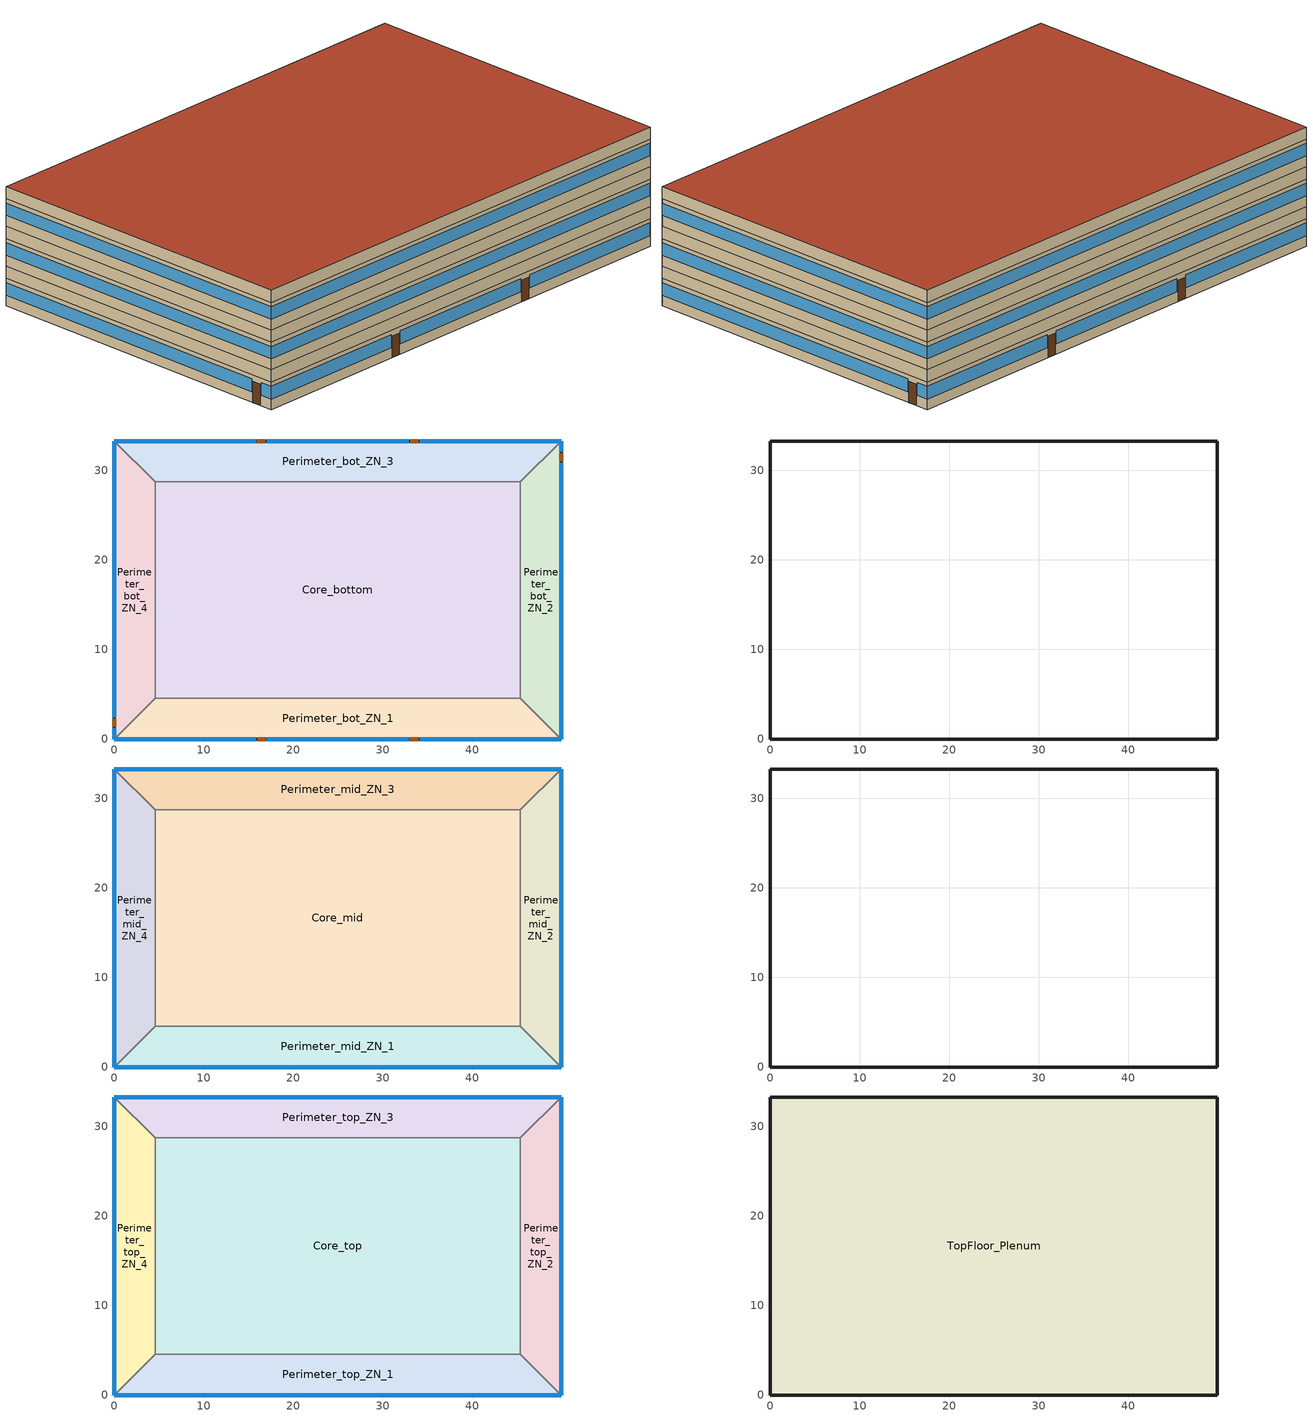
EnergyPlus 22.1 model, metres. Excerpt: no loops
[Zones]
Perimeter_bot_ZN_1
 floor ground (Perimeter_bot_ZN_1_Floor_Ffactor): 0,0 4.57,4.57 45.34,4.57 49.91,0 z0
 wall outside (nonres_ext_wall_grd): 0,0 49.91,0 z0:2.74
 wall to Perimeter_bot_ZN_2 (int_wall): 49.91,0 45.34,4.57 z0:2.74
 window (Window_U_1.22_SHGC_South_0.25): 0,0 15.82,0 / 17.04,0 32.87,0 / 34.09,0 49.91,0 z1.04:2.33
 door (Swinging Door_con): 15.98,0 16.9,0 / 33.01,0 33.93,0 z0:2.13
 ceiling to FirstFloor_Plenum (DropCeiling): 49.91,0 45.34,4.57 4.57,4.57 0,0 z2.74
Perimeter_bot_ZN_2
 floor ground (Perimeter_bot_ZN_2_Floor_Ffactor): 49.91,0 45.34,4.57 45.34,28.7 49.91,33.27 z0
 wall outside (nonres_ext_wall_grd): 49.91,0 49.91,33.27 z0:2.74
 wall to Perimeter_bot_ZN_3 (int_wall): 49.91,33.27 45.34,28.7 z0:2.74
 window (Window_U_1.22_SHGC_East_0.25): 49.91,0 49.91,30.84 / 49.91,32.05 49.91,33.27 z1.05:2.33
 door (Swinging Door_con): 49.91,30.99 49.91,31.9 z0:2.13
 ceiling to FirstFloor_Plenum (DropCeiling): 49.91,33.27 45.34,28.7 45.34,4.57 49.91,0 z2.74
Perimeter_bot_ZN_3
 floor ground (Perimeter_bot_ZN_3_Floor_Ffactor): 49.91,33.27 45.34,28.7 4.57,28.7 0,33.27 z0
 wall outside (nonres_ext_wall_grd): 49.91,33.27 0,33.27 z0:2.74
 wall to Perimeter_bot_ZN_4 (int_wall): 0,33.27 4.57,28.7 z0:2.74
 window (Window_U_1.22_SHGC_North_0.25): 49.91,33.27 34.09,33.27 / 32.87,33.27 17.04,33.27 / 15.82,33.27 0,33.27 z1.04:2.33
 door (Swinging Door_con): 33.94,33.27 33.03,33.27 / 16.84,33.27 15.93,33.27 z0:2.13
 ceiling to FirstFloor_Plenum (DropCeiling): 0,33.27 4.57,28.7 45.34,28.7 49.91,33.27 z2.74
Perimeter_bot_ZN_4
 floor ground (Perimeter_bot_ZN_4_Floor_Ffactor): 0,33.27 4.57,28.7 4.57,4.57 0,0 z0
 wall outside (nonres_ext_wall_grd): 0,33.27 0,0 z0:2.74
 wall to Perimeter_bot_ZN_1 (int_wall): 0,0 4.57,4.57 z0:2.74
 window (Window_U_1.22_SHGC_West_0.25): 0,33.27 0,2.44 / 0,1.22 0,0 z1.05:2.33
 door (Swinging Door_con): 0,2.28 0,1.37 z0:2.13
 ceiling to FirstFloor_Plenum (DropCeiling): 0,0 4.57,4.57 4.57,28.7 0,33.27 z2.74
Core_bottom
 floor adiabatic (Core_bot_ZN_5_Floor_Ffactor): 45.34,28.7 45.34,4.57 4.57,4.57 4.57,28.7 z0
 wall to Perimeter_bot_ZN_1 (int_wall): 4.57,4.57 45.34,4.57 z0:2.74
 wall to Perimeter_bot_ZN_2 (int_wall): 45.34,4.57 45.34,28.7 z0:2.74
 wall to Perimeter_bot_ZN_3 (int_wall): 45.34,28.7 4.57,28.7 z0:2.74
 wall to Perimeter_bot_ZN_4 (int_wall): 4.57,28.7 4.57,4.57 z0:2.74
 ceiling to FirstFloor_Plenum (DropCeiling): 4.57,28.7 4.57,4.57 45.34,4.57 45.34,28.7 z2.74
FirstFloor_Plenum
 wall outside (nonres_ext_wall_grd): 49.91,33.27 0,33.27 0,0 49.91,0 49.91,33.27 z2.74:3.96
Perimeter_mid_ZN_1
 floor to FirstFloor_Plenum (int_slab_floor): 0,0 4.57,4.57 45.34,4.57 49.91,0 z3.96
 wall outside (nonres_ext_wall_mid): 0,0 49.91,0 z3.96:6.71
 wall to Perimeter_mid_ZN_2 (int_wall): 49.91,0 45.34,4.57 z3.96:6.71
 window (Window_U_1.22_SHGC_South_0.25): 0,0 49.91,0 z5.06:6.29
 ceiling to MidFloor_Plenum (DropCeiling): 49.91,0 45.34,4.57 4.57,4.57 0,0 z6.71
Perimeter_mid_ZN_2
 floor to FirstFloor_Plenum (int_slab_floor): 49.91,0 45.34,4.57 45.34,28.7 49.91,33.27 z3.96
 wall outside (nonres_ext_wall_mid): 49.91,0 49.91,33.27 z3.96:6.71
 wall to Perimeter_mid_ZN_3 (int_wall): 49.91,33.27 45.34,28.7 z3.96:6.71
 window (Window_U_1.22_SHGC_East_0.25): 49.91,0 49.91,33.27 z5.06:6.29
 ceiling to MidFloor_Plenum (DropCeiling): 49.91,33.27 45.34,28.7 45.34,4.57 49.91,0 z6.71
Perimeter_mid_ZN_3
 floor to FirstFloor_Plenum (int_slab_floor): 49.91,33.27 45.34,28.7 4.57,28.7 0,33.27 z3.96
 wall outside (nonres_ext_wall_mid): 49.91,33.27 0,33.27 z3.96:6.71
 wall to Perimeter_mid_ZN_4 (int_wall): 0,33.27 4.57,28.7 z3.96:6.71
 window (Window_U_1.22_SHGC_North_0.25): 49.91,33.27 0,33.27 z5.06:6.29
 ceiling to MidFloor_Plenum (DropCeiling): 0,33.27 4.57,28.7 45.34,28.7 49.91,33.27 z6.71
Perimeter_mid_ZN_4
 floor to FirstFloor_Plenum (int_slab_floor): 0,33.27 4.57,28.7 4.57,4.57 0,0 z3.96
 wall outside (nonres_ext_wall_mid): 0,33.27 0,0 z3.96:6.71
 wall to Perimeter_mid_ZN_1 (int_wall): 0,0 4.57,4.57 z3.96:6.71
 window (Window_U_1.22_SHGC_West_0.25): 0,33.27 0,0 z5.06:6.29
 ceiling to MidFloor_Plenum (DropCeiling): 0,0 4.57,4.57 4.57,28.7 0,33.27 z6.71
Core_mid
 floor to FirstFloor_Plenum (int_slab_floor): 45.34,28.7 45.34,4.57 4.57,4.57 4.57,28.7 z3.96
 wall to Perimeter_mid_ZN_3 (int_wall): 45.34,28.7 4.57,28.7 z3.96:6.71
 wall to Perimeter_mid_ZN_2 (int_wall): 45.34,4.57 45.34,28.7 z3.96:6.71
 wall to Perimeter_mid_ZN_1 (int_wall): 4.57,4.57 45.34,4.57 z3.96:6.71
 wall to Perimeter_mid_ZN_4 (int_wall): 4.57,28.7 4.57,4.57 z3.96:6.71
 ceiling to MidFloor_Plenum (DropCeiling): 4.57,28.7 4.57,4.57 45.34,4.57 45.34,28.7 z6.71
MidFloor_Plenum
 wall outside (nonres_ext_wall_mid): 49.91,33.27 0,33.27 0,0 49.91,0 49.91,33.27 z6.71:7.92
Perimeter_top_ZN_1
 floor to MidFloor_Plenum (int_slab_floor): 0,0 4.57,4.57 45.34,4.57 49.91,0 z7.92
 wall outside (nonres_ext_wall_top): 0,0 49.91,0 z7.92:10.67
 wall to Perimeter_top_ZN_2 (int_wall): 49.91,0 45.34,4.57 z7.92:10.67
 window (Window_U_1.22_SHGC_South_0.25): 0,0 49.91,0 z9.03:10.25
 ceiling to TopFloor_Plenum (DropCeiling): 0,0 49.91,0 45.34,4.57 4.57,4.57 z10.67
Perimeter_top_ZN_2
 floor to MidFloor_Plenum (int_slab_floor): 49.91,0 45.34,4.57 45.34,28.7 49.91,33.27 z7.92
 wall outside (nonres_ext_wall_top): 49.91,0 49.91,33.27 z7.92:10.67
 wall to Perimeter_top_ZN_3 (int_wall): 49.91,33.27 45.34,28.7 z7.92:10.67
 window (Window_U_1.22_SHGC_East_0.25): 49.91,0 49.91,33.27 z9.03:10.25
 ceiling to TopFloor_Plenum (DropCeiling): 49.91,0 49.91,33.27 45.34,28.7 45.34,4.57 z10.67
Perimeter_top_ZN_3
 floor to MidFloor_Plenum (int_slab_floor): 49.91,33.27 45.34,28.7 4.57,28.7 0,33.27 z7.92
 wall outside (nonres_ext_wall_top): 49.91,33.27 0,33.27 z7.92:10.67
 wall to Perimeter_top_ZN_4 (int_wall): 0,33.27 4.57,28.7 z7.92:10.67
 window (Window_U_1.22_SHGC_North_0.25): 49.91,33.27 0,33.27 z9.03:10.25
 ceiling to TopFloor_Plenum (DropCeiling): 49.91,33.27 0,33.27 4.57,28.7 45.34,28.7 z10.67
Perimeter_top_ZN_4
 floor to MidFloor_Plenum (int_slab_floor): 0,33.27 4.57,28.7 4.57,4.57 0,0 z7.92
 wall outside (nonres_ext_wall_top): 0,33.27 0,0 z7.92:10.67
 wall to Perimeter_top_ZN_1 (int_wall): 0,0 4.57,4.57 z7.92:10.67
 window (Window_U_1.22_SHGC_West_0.25): 0,33.27 0,0 z9.03:10.25
 ceiling to TopFloor_Plenum (DropCeiling): 0,33.27 0,0 4.57,4.57 4.57,28.7 z10.67
Core_top
 floor to MidFloor_Plenum (int_slab_floor): 45.34,28.7 45.34,4.57 4.57,4.57 4.57,28.7 z7.92
 wall to Perimeter_top_ZN_3 (int_wall): 45.34,28.7 4.57,28.7 z7.92:10.67
 wall to Perimeter_top_ZN_2 (int_wall): 45.34,4.57 45.34,28.7 z7.92:10.67
 wall to Perimeter_top_ZN_1 (int_wall): 4.57,4.57 45.34,4.57 z7.92:10.67
 wall to Perimeter_top_ZN_4 (int_wall): 4.57,28.7 4.57,4.57 z7.92:10.67
 ceiling to TopFloor_Plenum (DropCeiling): 45.34,4.57 45.34,28.7 4.57,28.7 4.57,4.57 z10.67
TopFloor_Plenum
 wall outside (nonres_ext_wall_top): 49.91,33.27 0,33.27 0,0 49.91,0 49.91,33.27 z10.67:11.89
 roof outside (nonres_roof): 49.91,0 49.91,33.27 0,33.27 0,0 z11.89
[Building]
OfficeMedium: North Axis=0; Terrain=City; Loads Convergence Tolerance Value=0.04; Temperature Convergence Tolerance Value=0.2; Solar Distribution=FullInteriorAndExterior; Maximum Number of Warmup Days=25; Minimum Number of Warmup Days=6
[Site:Location]
Tampa-MacDill.AFB_FL_USA WMO=747880: Latitude=27.85; Longitude=-82.52; Time Zone=-5; Elevation=8
[SizingPeriod:DesignDay] Day of Month=21; DryBulb Temperature Range Modifier Type=DefaultMultipliers; Humidity Condition Type=Wetbulb; Barometric Pressure=101229; Rain Indicator=No; Snow Indicator=No; Daylight Saving Time Indicator=No
Name | Month | Day Type | Maximum DryBulb Temperature | Daily DryBulb Temperature Range | Wetbulb or DewPoint at Maximum DryBulb | Wind Speed | Wind Direction | Solar Model Indicator | Sky Clearness | ASHRAE Clear Sky Optical Depth for Beam Irradiance taub | ASHRAE Clear Sky Optical Depth for Diffuse Irradiance taud
Tampa-MacDill.AFB_FL_USA Ann Htg 99.6% Condns DB | 1 | WinterDesignDay | 4.6 | 0 | 4.6 | 2.5 | 10 | ASHRAEClearSky | 0
Tampa-MacDill.AFB_FL_USA Ann Clg .4% Condns DB=>MWB | 8 | SummerDesignDay | 33.9 | 7.9 | 25.1 | 3.1 | 270 | ASHRAETau |  | 0.491 | 2.016
[Site:GroundTemperature:FCfactorMethod]
January Ground Temperature=24.2; February Ground Temperature=18.9; March Ground Temperature=15.7; April Ground Temperature=13.6; May Ground Temperature=15.5; June Ground Temperature=17.1; July Ground Temperature=21.2; August Ground Temperature=26.9; September Ground Temperature=27.6; October Ground Temperature=27.9; November Ground Temperature=27.4; December Ground Temperature=26.2
[Site:WaterMainsTemperature]
Calculation Method=Correlation; Annual Average Outdoor Air Temperature=21.85; Maximum Difference In Monthly Average Outdoor Air Temperatures=14.3
[Material]
Name | Roughness | Thickness | Conductivity | Density | Specific Heat | Thermal Absorptance | Solar Absorptance | Visible Absorptance
Std Wood 6inch | MediumSmooth | 0.15 | 0.12 | 540 | 1210 | 0.9 | 0.7 | 0.7
AC02 Acoustic Ceiling | MediumSmooth | 0.0127 | 0.057 | 288 | 1339 | 0.9 | 0.7 | 0.2
F07 25mm stucco | Smooth | 0.0254 | 0.72 | 1856 | 840 | 0.9 | 0.7 | 0.7
F08 Metal surface | Smooth | 0.0008 | 45.28 | 7824 | 500
F13 Built-up roofing | Rough | 0.0095 | 0.16 | 1120 | 1460 | 0.9 | 0.7
G01 13mm gypsum board | Smooth | 0.0127 | 0.16 | 800 | 1090 | 0.9 | 0.7 | 0.5
G01 16mm gypsum board | MediumSmooth | 0.0159 | 0.16 | 800 | 1090
100mm Normalweight concrete floor | MediumRough | 0.1016 | 2.31 | 2322 | 832
[Material:NoMass] Thermal Absorptance=0.9; Solar Absorptance=0.7
Name | Roughness | Thermal Resistance | Visible Absorptance
Opaque Door panel_con | MediumRough | 0.101886 | 0.7
CP02 CARPET PAD | VeryRough | 0.21648 | 0.8
Nonres_Roof_Insulation | MediumSmooth | 2.59864 | 0.7
Nonres_Exterior_Wall_Insulation_grd; Nonres_Exterior_Wall_Insulation_mid; Nonres_Exterior_Wall_Insulation_top | MediumSmooth | 1.03652 | 0.7
[WindowMaterial:SimpleGlazingSystem] UFactor=6.92748; Solar Heat Gain Coefficient=0.25; Visible Transmittance=0.275
Glazing Layer East; Glazing Layer South; Glazing Layer West; Glazing Layer North
[Construction]
Swinging Door_con: Opaque Door panel_con
InteriorFurnishings: Std Wood 6inch
DropCeiling: AC02 Acoustic Ceiling
int_wall: G01 13mm gypsum board, G01 13mm gypsum board
int_slab_floor: 100mm Normalweight concrete floor, CP02 CARPET PAD
nonres_roof: F13 Built-up roofing, Nonres_Roof_Insulation, F08 Metal surface
nonres_ext_wall_grd: F07 25mm stucco, G01 16mm gypsum board, Nonres_Exterior_Wall_Insulation_grd, G01 16mm gypsum board
nonres_ext_wall_mid: F07 25mm stucco, G01 16mm gypsum board, Nonres_Exterior_Wall_Insulation_mid, G01 16mm gypsum board
nonres_ext_wall_top: F07 25mm stucco, G01 16mm gypsum board, Nonres_Exterior_Wall_Insulation_top, G01 16mm gypsum board
Window_U_1.22_SHGC_East_0.25: Glazing Layer East
Window_U_1.22_SHGC_South_0.25: Glazing Layer South
Window_U_1.22_SHGC_West_0.25: Glazing Layer West
Window_U_1.22_SHGC_North_0.25: Glazing Layer North
[Construction:FfactorGroundFloor] FFactor=1.26363
Name | Area | PerimeterExposed
Perimeter_bot_ZN_1_Floor_Ffactor; Perimeter_bot_ZN_3_Floor_Ffactor | 207.338 | 49.911
Perimeter_bot_ZN_2_Floor_Ffactor | 131.262 | 33.2738
Perimeter_bot_ZN_4_Floor_Ffactor | 131.254 | 33.2738
Core_bot_ZN_5_Floor_Ffactor | 983.537 | 0
[Zone] Type=1; Multiplier=1; Volume=autocalculate; Floor Area=autocalculate
Name | Ceiling Height | Part of Total Floor Area
Core_bottom; Core_mid; Core_top; Perimeter_top_ZN_3; Perimeter_top_ZN_2; Perimeter_top_ZN_1; Perimeter_top_ZN_4; Perimeter_bot_ZN_3; Perimeter_bot_ZN_2; Perimeter_bot_ZN_1; Perimeter_bot_ZN_4; Perimeter_mid_ZN_3; Perimeter_mid_ZN_2; Perimeter_mid_ZN_1; Perimeter_mid_ZN_4 | 2.7432 | YES
TopFloor_Plenum; MidFloor_Plenum; FirstFloor_Plenum | 1.2192 | No
[InternalMass] Construction=InteriorFurnishings
Name | Zone or ZoneList | Surface Area
Core_bottom_InternalMass_1 | Core_bottom | 1967.077
Core_mid_InternalMass_1 | Core_mid | 1967.077
Core_top_InternalMass_1 | Core_top | 1967.077
Perimeter_top_ZN_3_InternalMass_1 | Perimeter_top_ZN_3 | 414.675
Perimeter_top_ZN_2_InternalMass_1 | Perimeter_top_ZN_2 | 262.5073
Perimeter_top_ZN_1_InternalMass_1 | Perimeter_top_ZN_1 | 414.6723
Perimeter_top_ZN_4_InternalMass_1 | Perimeter_top_ZN_4 | 262.5056
Perimeter_bot_ZN_3_InternalMass_1 | Perimeter_bot_ZN_3 | 414.675
Perimeter_bot_ZN_2_InternalMass_1 | Perimeter_bot_ZN_2 | 262.5073
Perimeter_bot_ZN_1_InternalMass_1 | Perimeter_bot_ZN_1 | 414.6723
Perimeter_bot_ZN_4_InternalMass_1 | Perimeter_bot_ZN_4 | 262.5056
Perimeter_mid_ZN_3_InternalMass_1 | Perimeter_mid_ZN_3 | 414.675
Perimeter_mid_ZN_2_InternalMass_1 | Perimeter_mid_ZN_2 | 262.5073
Perimeter_mid_ZN_1_InternalMass_1 | Perimeter_mid_ZN_1 | 414.6723
Perimeter_mid_ZN_4_InternalMass_1 | Perimeter_mid_ZN_4 | 262.5056
[People] Number of People Calculation Method=Area/Person; Floor Area per Person=18.5788; Fraction Radiant=0.3; Sensible Heat Fraction=AUTOCALCULATE; Activity Level Schedule=ACTIVITY_SCH; Enable ASHRAE 55 Comfort Warnings=No; Mean Radiant Temperature Calculation Type=ZoneAveraged; Work Efficiency Schedule=WORK_EFF_SCH; Clothing Insulation Calculation Method=ClothingInsulationSchedule; Clothing Insulation Schedule=CLOTHING_SCH; Air Velocity Schedule=AIR_VELO_SCH; Thermal Comfort Model 1 Type=FANGER
Name | Zone or ZoneList or Space or SpaceList | Number of People Schedule
Core_bottom | Core_bottom | BLDG_OCC_SCH_wo_SB
Core_mid | Core_mid | BLDG_OCC_SCH_wo_SB
Core_top | Core_top | BLDG_OCC_SCH_wo_SB
Perimeter_top_ZN_3 | Perimeter_top_ZN_3 | BLDG_OCC_SCH_wo_SB
Perimeter_top_ZN_2 | Perimeter_top_ZN_2 | BLDG_OCC_SCH_wo_SB
Perimeter_top_ZN_1 | Perimeter_top_ZN_1 | BLDG_OCC_SCH_wo_SB
Perimeter_top_ZN_4 | Perimeter_top_ZN_4 | BLDG_OCC_SCH_wo_SB
Perimeter_bot_ZN_3 | Perimeter_bot_ZN_3 | BLDG_OCC_SCH_wo_SB
Perimeter_bot_ZN_2 | Perimeter_bot_ZN_2 | BLDG_OCC_SCH_wo_SB
Perimeter_bot_ZN_1 | Perimeter_bot_ZN_1 | BLDG_OCC_SCH_wo_SB
Perimeter_bot_ZN_4 | Perimeter_bot_ZN_4 | BLDG_OCC_SCH_wo_SB
Perimeter_mid_ZN_3 | Perimeter_mid_ZN_3 | BLDG_OCC_SCH_wo_SB
Perimeter_mid_ZN_2 | Perimeter_mid_ZN_2 | BLDG_OCC_SCH_w_SB
Perimeter_mid_ZN_1 | Perimeter_mid_ZN_1 | BLDG_OCC_SCH_wo_SB
Perimeter_mid_ZN_4 | Perimeter_mid_ZN_4 | BLDG_OCC_SCH_wo_SB
[Lights] Schedule=ltg_sch_office; Design Level Calculation Method=Watts/Area; Watts per Zone Floor Area=11.02666; Return Air Fraction=0; Fraction Radiant=0.7; Fraction Visible=0.2; Fraction Replaceable=1; EndUse Subcategory=LightsWired; Return Air Fraction Calculated from Plenum Temperature=No
Name | Zone or ZoneList or Space or SpaceList
Core_bottom_Lights | Core_bottom
Core_mid_Lights | Core_mid
Core_top_Lights | Core_top
Perimeter_top_ZN_3_Lights | Perimeter_top_ZN_3
Perimeter_top_ZN_2_Lights | Perimeter_top_ZN_2
Perimeter_top_ZN_1_Lights | Perimeter_top_ZN_1
Perimeter_top_ZN_4_Lights | Perimeter_top_ZN_4
Perimeter_bot_ZN_3_Lights | Perimeter_bot_ZN_3
Perimeter_bot_ZN_2_Lights | Perimeter_bot_ZN_2
Perimeter_bot_ZN_1_Lights | Perimeter_bot_ZN_1
Perimeter_bot_ZN_4_Lights | Perimeter_bot_ZN_4
Perimeter_mid_ZN_3_Lights | Perimeter_mid_ZN_3
Perimeter_mid_ZN_2_Lights | Perimeter_mid_ZN_2
Perimeter_mid_ZN_1_Lights | Perimeter_mid_ZN_1
Perimeter_mid_ZN_4_Lights | Perimeter_mid_ZN_4
[ElectricEquipment] Design Level Calculation Method=EquipmentLevel; Fraction Latent=0; Fraction Radiant=0.5; Fraction Lost=0
Name | Zone or ZoneList or Space or SpaceList | Schedule | Design Level | EndUse Subcategory
Elevator_Lift_Running | Core_bottom | elevator_running_sch | 76724 | ElevatorLift
Elevator_Lift_Standby | Core_bottom | elevator_standby_sch | 3200 | ElevatorLift
Elevators_Lights_Fan | Core_bottom | ELEV_LIGHT_FAN_SCH_24_7 | 324 | ElevatorLightsFan
Core_bottom_MiscPlug_Equip | Core_bottom | BLDG_EQUIP_SCH | 7937.16 | MiscPlug
Core_mid_MiscPlug_Equip | Core_mid | BLDG_EQUIP_SCH | 7937.16 | MiscPlug
Core_top_MiscPlug_Equip | Core_top | BLDG_EQUIP_SCH | 7937.16 | MiscPlug
Perimeter_top_ZN_3_MiscPlug_Equip | Perimeter_top_ZN_3 | BLDG_EQUIP_SCH | 1673.21 | MiscPlug
Perimeter_top_ZN_2_MiscPlug_Equip | Perimeter_top_ZN_2 | BLDG_EQUIP_SCH | 1059.217 | MiscPlug
Perimeter_top_ZN_1_MiscPlug_Equip | Perimeter_top_ZN_1 | BLDG_EQUIP_SCH | 1673.2 | MiscPlug
Perimeter_top_ZN_4_MiscPlug_Equip | Perimeter_top_ZN_4 | BLDG_EQUIP_SCH | 1059.21 | MiscPlug
Perimeter_bot_ZN_3_MiscPlug_Equip | Perimeter_bot_ZN_3 | BLDG_EQUIP_SCH | 1673.21 | MiscPlug
Perimeter_bot_ZN_2_MiscPlug_Equip | Perimeter_bot_ZN_2 | BLDG_EQUIP_SCH | 1059.217 | MiscPlug
Perimeter_bot_ZN_1_MiscPlug_Equip | Perimeter_bot_ZN_1 | BLDG_EQUIP_SCH | 1673.2 | MiscPlug
Perimeter_bot_ZN_4_MiscPlug_Equip | Perimeter_bot_ZN_4 | BLDG_EQUIP_SCH | 1059.21 | MiscPlug
Perimeter_mid_ZN_3_MiscPlug_Equip | Perimeter_mid_ZN_3 | BLDG_EQUIP_SCH | 1673.21 | MiscPlug
Perimeter_mid_ZN_2_MiscPlug_Equip | Perimeter_mid_ZN_2 | BLDG_EQUIP_SCH | 1059.217 | MiscPlug
Perimeter_mid_ZN_1_MiscPlug_Equip | Perimeter_mid_ZN_1 | BLDG_EQUIP_SCH | 1673.2 | MiscPlug
Perimeter_mid_ZN_4_MiscPlug_Equip | Perimeter_mid_ZN_4 | BLDG_EQUIP_SCH | 1059.21 | MiscPlug
[ZoneInfiltration:DesignFlowRate] Temperature Term Coefficient=0; Velocity Squared Term Coefficient=0
Name | Zone or ZoneList | Schedule | Design Flow Rate Calculation Method | Design Flow Rate | Flow per Exterior Surface Area | Constant Term Coefficient | Velocity Term Coefficient
Perimeter_top_ZN_3_Infiltration | Perimeter_top_ZN_3 | INFIL_SCH_PNNL | Flow/ExteriorWallArea | 0 | 0.000569572 | 0 | 0.224
Perimeter_top_ZN_2_Infiltration | Perimeter_top_ZN_2 | INFIL_SCH_PNNL | Flow/ExteriorWallArea | 0 | 0.000569572 | 0 | 0.224
Perimeter_top_ZN_1_Infiltration | Perimeter_top_ZN_1 | INFIL_SCH_PNNL | Flow/ExteriorWallArea | 0 | 0.000569572 | 0 | 0.224
Perimeter_top_ZN_4_Infiltration | Perimeter_top_ZN_4 | INFIL_SCH_PNNL | Flow/ExteriorWallArea | 0 | 0.000569572 | 0 | 0.224
Perimeter_bot_ZN_3_Infiltration | Perimeter_bot_ZN_3 | INFIL_SCH_PNNL | Flow/ExteriorWallArea | 0 | 0.000569572 | 0 | 0.224
Perimeter_bot_ZN_2_Infiltration | Perimeter_bot_ZN_2 | INFIL_SCH_PNNL | Flow/ExteriorWallArea | 0 | 0.000569572 | 0 | 0.224
Perimeter_bot_ZN_1_Infiltration | Perimeter_bot_ZN_1 | INFIL_SCH_PNNL | Flow/ExteriorWallArea | 0 | 0.000569572 | 0 | 0.224
Perimeter_bot_ZN_1_Door_Infiltration | Perimeter_bot_ZN_1 | INFIL_Door_Opening_SCH | Flow/Zone | 1.043 |  | 1 | 0
Perimeter_bot_ZN_4_Infiltration | Perimeter_bot_ZN_4 | INFIL_SCH_PNNL | Flow/ExteriorWallArea | 0 | 0.000569572 | 0 | 0.224
Perimeter_mid_ZN_3_Infiltration | Perimeter_mid_ZN_3 | INFIL_SCH_PNNL | Flow/ExteriorWallArea | 0 | 0.000569572 | 0 | 0.224
Perimeter_mid_ZN_2_Infiltration | Perimeter_mid_ZN_2 | INFIL_SCH_PNNL | Flow/ExteriorWallArea | 0 | 0.000569572 | 0 | 0.224
Perimeter_mid_ZN_1_Infiltration | Perimeter_mid_ZN_1 | INFIL_SCH_PNNL | Flow/ExteriorWallArea | 0 | 0.000569572 | 0 | 0.224
Perimeter_mid_ZN_4_Infiltration | Perimeter_mid_ZN_4 | INFIL_SCH_PNNL | Flow/ExteriorWallArea | 0 | 0.000569572 | 0 | 0.224
FirstFloor_Plenum_Infiltration | FirstFloor_Plenum | INFIL_SCH_PNNL | Flow/ExteriorWallArea | 0 | 0.000569572 | 0 | 0.224
MidFloor_Plenum_Infiltration | MidFloor_Plenum | INFIL_SCH_PNNL | Flow/ExteriorWallArea | 0 | 0.000569572 | 0 | 0.224
TopFloor_Plenum_Infiltration | TopFloor_Plenum | INFIL_SCH_PNNL | Flow/ExteriorWallArea | 0 | 0.000569572 | 0 | 0.224
[Exterior:Lights]
Exterior_Lights: Schedule=Exterior_Lgt_ALWAYS_ON; Design Level=15013.15; Control Option=AstronomicalClock; EndUse Subcategory=General
[EnergyManagementSystem:Sensor]
Name | OutputVariable or OutputMeter | OutputVariable or OutputMeter Index Key
Facility_Int_LTG | InteriorLights:Electricity
OAT | Site Outdoor Air Drybulb Temperature | Environment
[EnergyManagementSystem:Actuator] Actuated Component Control Type=Schedule Value
Name | Actuated Component Unique | Actuated Component Type
pacu_vav_bot_MAX_OA_FRAC | VAV_BOT Max OA Fraction | Schedule:Constant
pacu_vav_mid_MAX_OA_FRAC | VAV_MID Max OA Fraction | Schedule:Constant
pacu_vav_top_MAX_OA_FRAC | VAV_TOP Max OA Fraction | Schedule:Constant
CLGSETP_SCH_Actuator | CLGSETP_SCH_Yes_Optimum | Schedule:Compact
CLGSETP_SCH_w_SB_Actuator | CLGSETP_SCH_Yes_Optimum_w_SB | Schedule:Compact
HTGSETP_SCH_Actuator | HTGSETP_SCH_Yes_Optimum | Schedule:Compact
HTGSETP_SCH_w_SB_Actuator | HTGSETP_SCH_Yes_Optimum_w_SB | Schedule:Compact
[EnergyManagementSystem:ProgramCallingManager]
Transformer_Load_Prog_Manager: AfterPredictorAfterHVACManagers; Transformer_Load_Prog
pacu_vav_bot_MAX_OA_FRAC_Prog_Manager: AfterPredictorAfterHVACManagers; pacu_vav_bot_MAX_OA_FRAC
pacu_vav_mid_MAX_OA_FRAC_Prog_Manager: AfterPredictorAfterHVACManagers; pacu_vav_mid_MAX_OA_FRAC
pacu_vav_top_MAX_OA_FRAC_Prog_Manager: AfterPredictorAfterHVACManagers; pacu_vav_top_MAX_OA_FRAC
OA_BASED_OPTIMUM_START_EMS_Program Manager: BeginTimestepBeforePredictor; OA_BASED_OPTIMUM_START_EMS_Program
[EnergyManagementSystem:Program]
Transformer_Load_Prog: SET Wired_LTG = Facility_Int_LTG*0.0281
pacu_vav_bot_MAX_OA_FRAC: IF pacu_vav_bot_OA > pacu_vav_bot_OA_VRP; SET pacu_vav_bot_MAX_OA_FRAC = NULL; ELSE; IF pacu_vav_bot_SUPPLY_FLOW > 0; SET pacu_vav_bot_MAX_OA_FRAC =  0.9561 / pacu_vav_bot_SUPPLY_FLOW; ELSE; SET pacu_vav_bot_MAX_OA_FRAC = NULL; ENDIF; ENDIF
pacu_vav_mid_MAX_OA_FRAC: IF pacu_vav_mid_OA > pacu_vav_mid_OA_VRP; SET pacu_vav_mid_MAX_OA_FRAC = NULL; ELSE; IF pacu_vav_mid_SUPPLY_FLOW > 0; SET pacu_vav_mid_MAX_OA_FRAC =  0.9561 / pacu_vav_mid_SUPPLY_FLOW; ELSE; SET pacu_vav_mid_MAX_OA_FRAC = NULL; ENDIF; ENDIF
pacu_vav_top_MAX_OA_FRAC: IF pacu_vav_top_OA > pacu_vav_top_OA_VRP; SET pacu_vav_top_MAX_OA_FRAC = NULL; ELSE; IF pacu_vav_top_SUPPLY_FLOW > 0; SET pacu_vav_top_MAX_OA_FRAC =  0.9561 / pacu_vav_top_SUPPLY_FLOW; ELSE; SET pacu_vav_top_MAX_OA_FRAC = NULL; ENDIF; ENDIF
OA_BASED_OPTIMUM_START_EMS_Program: IF DaylightSavings==0 && DayOfWeek>1 && Hour==5 && OAT<23.9 && OAT>1.7; SET CLGSETP_SCH_Actuator = 26.7; SET HTGSETP_SCH_Actuator = 15.6; SET CLGSETP_SCH_w_SB_Actuator = 26.7; SET HTGSETP_SCH_w_SB_Actuator = 15.6; ELSEIF DaylightSavings==1 && DayOfWeek>1 && Hour==4 && OAT<23.9 && OAT>1.7; SET CLGSETP_SCH_Actuator = 26.7; SET HTGSETP_SCH_Actuator = 15.6; SET CLGSETP_SCH_w_SB_Actuator = 26.7; SET HTGSETP_SCH_w_SB_Actuator = 15.6; ELSE; SET CLGSETP_SCH_Actuator = NULL; SET HTGSETP_SCH_Actuator = NULL; SET CLGSETP_SCH_w_SB_Actuator = NULL; SET HTGSETP_SCH_w_SB_Actuator = NULL; ENDIF
[EnergyManagementSystem:GlobalVariable]
Wired_LTG
[EnergyManagementSystem:OutputVariable]
Wired_LTG: EMS Variable=Wired_LTG; Type of Data in Variable=Summed; Update Frequency=ZoneTimeStep; Units=J
[AvailabilityManager:NightCycle] Applicability Schedule=Always_On; Fan Schedule=HVACOperationSchd; Control Type=CycleOnAny; Thermostat Tolerance=1; Cycling Run Time Control Type=FixedRunTime; Cycling Run Time=1800
PACU_VAV_bot Availability Manager; PACU_VAV_mid Availability Manager; PACU_VAV_top Availability Manager
[ElectricLoadCenter:Transformer]
Transformer 1: Availability Schedule=Always_On; Transformer Usage=PowerInFromGrid; Rated Capacity=45000; Phase=3; Conductor Material=Aluminum; Full Load Temperature Rise=150; Fraction of Eddy Current Losses=0.1; Performance Input Method=NominalEfficiency; Nameplate Efficiency=0.984; Per Unit Load for Nameplate Efficiency=0.35; Reference Temperature for Nameplate Efficiency=75; Consider Transformer Loss for Utility Cost=Yes; Meter 1=Wired_LTG_Electricity; Meter 2=Wired_INT_EQUIP1; Meter 3=Wired_INT_EQUIP2
[Schedule:Compact]
elevator_running_sch: Through: 12/31, For: SummerDesignDay, Until: 24:00, 0.05945, For: WinterDesignDay, Until: 24:00, 0, For: Weekdays, Until: 01:00, 0, Until: 02:00, 0, Until: 03:00, 0, Until: 04:00, 0, Until: 05:00, 0, Until: 06:00, 0, Until: 07:00, 0.01794, Until: 08:00, 0.05945, Until: 09:00, 0.05945, Until: 10:00, 0.01794, Until: 11:00, 0.01794, Until: 12:00, 0.05945, Until: 13:00, 0.01794, Until: 14:00, 0.01794, Until: 15:00, 0.01794, Until: 16:00, 0.05945, Until: 17:00, 0.05945, Until: 18:00, 0.05945, Until: 19:00, 0, Until: 20:00, 0, Until: 21:00, 0, Until: 22:00, 0, Until: 23:00, 0, Until: 24:00, 0, For: Saturday, Until: 01:00, 0, Until: 02:00, 0, Until: 03:00, 0, Until: 04:00, 0, Until: 05:00, 0, Until: 06:00, 0, Until: 07:00, 0.01794, Until: 08:00, 0.05945, Until: 09:00, 0.05945, Until: 10:00, 0.01794, Until: 11:00, 0.01794, Until: 12:00, 0.05945, Until: 13:00, 0.01794, Until: 14:00, 0.01794, Until: 15:00, 0.01794, Until: 16:00, 0.05945, Until: 17:00, 0.05945, Until: 18:00, 0.05945, Until: 19:00, 0, Until: 20:00, 0, Until: 21:00, 0, Until: 22:00, 0, Until: 23:00, 0, Until: 24:00, 0, For: Sunday Holidays AllOtherDays, Until: 01:00, 0, Until: 02:00, 0, Until: 03:00, 0, Until: 04:00, 0, Until: 05:00, 0, Until: 06:00, 0, Until: 07:00, 0, Until: 08:00, 0, Until: 09:00, 0, Until: 10:00, 0, Until: 11:00, 0, Until: 12:00, 0, Until: 13:00, 0, Until: 14:00, 0, Until: 15:00, 0, Until: 16:00, 0, Until: 17:00, 0, Until: 18:00, 0, Until: 19:00, 0, Until: 20:00, 0, Until: 21:00, 0, Until: 22:00, 0, Until: 23:00, 0, Until: 24:00, 0
elevator_standby_sch: Through: 12/31, For: SummerDesignDay, Until: 24:00, 1, For: WinterDesignDay, Until: 24:00, 0.80123, For: Weekdays, Until: 01:00, 1, Until: 02:00, 1, Until: 03:00, 1, Until: 04:00, 1, Until: 05:00, 1, Until: 06:00, 1, Until: 07:00, 0.94, Until: 08:00, 0.80123, Until: 09:00, 0.80123, Until: 10:00, 0.94, Until: 11:00, 0.94, Until: 12:00, 0.80123, Until: 13:00, 0.94, Until: 14:00, 0.94, Until: 15:00, 0.94, Until: 16:00, 0.80123, Until: 17:00, 0.80123, Until: 18:00, 0.80123, Until: 19:00, 1, Until: 20:00, 1, Until: 21:00, 1, Until: 22:00, 1, Until: 23:00, 1, Until: 24:00, 1, For: Saturday, Until: 01:00, 1, Until: 02:00, 1, Until: 03:00, 1, Until: 04:00, 1, Until: 05:00, 1, Until: 06:00, 1, Until: 07:00, 0.94, Until: 08:00, 0.80123, Until: 09:00, 0.80123, Until: 10:00, 0.94, Until: 11:00, 0.94, Until: 12:00, 0.80123, Until: 13:00, 0.94, Until: 14:00, 0.94, Until: 15:00, 0.94, Until: 16:00, 0.80123, Until: 17:00, 0.80123, Until: 18:00, 0.80123, Until: 19:00, 1, Until: 20:00, 1, Until: 21:00, 1, Until: 22:00, 1, Until: 23:00, 1, Until: 24:00, 1, For: Sunday Holidays AllOtherDays, Until: 01:00, 1, Until: 02:00, 1, Until: 03:00, 1, Until: 04:00, 1, Until: 05:00, 1, Until: 06:00, 1, Until: 07:00, 1, Until: 08:00, 1, Until: 09:00, 1, Until: 10:00, 1, Until: 11:00, 1, Until: 12:00, 1, Until: 13:00, 1, Until: 14:00, 1, Until: 15:00, 1, Until: 16:00, 1, Until: 17:00, 1, Until: 18:00, 1, Until: 19:00, 1, Until: 20:00, 1, Until: 21:00, 1, Until: 22:00, 1, Until: 23:00, 1, Until: 24:00, 1
ALWAYS_ON; Exterior_Lgt_ALWAYS_ON; ELEV_LIGHT_FAN_SCH_24_7: Through: 12/31, For: AllDays, Until: 24:00, 1
HVACOperationSchd: Through: 12/31, For: Weekdays SummerDesignDay, Until: 06:00, 0, Until: 22:00, 1, Until: 24:00, 0, For: Saturday WinterDesignDay, Until: 06:00, 0, Until: 18:00, 1, Until: 24:00, 0, For:Sunday Holidays AllOtherDays, Until: 24:00, 0
BLDG_EQUIP_SCH: Through: 12/31, For: Weekdays, Until: 06:00, 0.307674, Until: 08:00, 0.381235, Until: 12:00, 0.857778, Until: 13:00, 0.76247, Until: 17:00, 0.857778, Until: 18:00, 0.476543, Until: 24:00, 0.381235, For: SummerDesignDay, Until: 24:00, 1, For: Saturday, Until: 06:00, 0.230755, Until: 08:00, 0.381235, Until: 12:00, 0.476543, Until: 17:00, 0.33358, Until: 19:00, 0.285926, Until: 24:00, 0.230755, For: WinterDesignDay, Until: 24:00, 0, For: Sunday Holidays AllOtherDays, Until: 06:00, 0.230755, Until: 18:00, 0.285926, Until: 24:00, 0.230755
BLDG_OCC_SCH_w_SB: Through: 12/31, For: Weekdays, Until: 01:00, 0, Until: 02:00, 0, Until: 03:00, 0, Until: 04:00, 0, Until: 05:00, 0, Until: 06:00, 0, Until: 07:00, 0.1, Until: 08:00, 0.2, Until: 09:00, 0.95, Until: 10:00, 0.95, Until: 11:00, 0, Until: 12:00, 0.95, Until: 13:00, 0, Until: 14:00, 0.95, Until: 15:00, 0, Until: 16:00, 0.95, Until: 17:00, 0.95, Until: 18:00, 0.3, Until: 19:00, 0.1, Until: 20:00, 0.1, Until: 21:00, 0.1, Until: 22:00, 0.1, Until: 23:00, 0.05, Until: 24:00, 0.05, For: Saturday, Until: 01:00, 0, Until: 02:00, 0, Until: 03:00, 0, Until: 04:00, 0, Until: 05:00, 0, Until: 06:00, 0, Until: 07:00, 0.1, Until: 08:00, 0.1, Until: 09:00, 0.3, Until: 10:00, 0.3, Until: 11:00, 0, Until: 12:00, 0.3, Until: 13:00, 0, Until: 14:00, 0.1, Until: 15:00, 0, Until: 16:00, 0.1, Until: 17:00, 0.1, Until: 18:00, 0.05, Until: 19:00, 0.05, Until: 20:00, 0, Until: 21:00, 0, Until: 22:00, 0, Until: 23:00, 0, Until: 24:00, 0, For: SummerDesignDay, Until: 06:00, 1e-09, Until: 22:00, 1, Until: 24:00, 0.05, For: WinterDesignDay, Until: 24:00, 0, For:Sunday Holidays AllOtherDays, Until: 06:00, 0, Until: 18:00, 0.05, Until: 24:00, 0
BLDG_OCC_SCH_wo_SB: Through: 12/31, For: Weekdays, Until: 01:00, 0, Until: 02:00, 0, Until: 03:00, 0, Until: 04:00, 0, Until: 05:00, 0, Until: 06:00, 0, Until: 07:00, 0.1, Until: 08:00, 0.2, Until: 09:00, 0.95, Until: 10:00, 0.95, Until: 11:00, 0.975703, Until: 12:00, 0.95, Until: 13:00, 0.513528, Until: 14:00, 0.95, Until: 15:00, 0.975703, Until: 16:00, 0.95, Until: 17:00, 0.95, Until: 18:00, 0.3, Until: 19:00, 0.1, Until: 20:00, 0.1, Until: 21:00, 0.1, Until: 22:00, 0.1, Until: 23:00, 0.05, Until: 24:00, 0.05, For: Saturday, Until: 01:00, 0, Until: 02:00, 0, Until: 03:00, 0, Until: 04:00, 0, Until: 05:00, 0, Until: 06:00, 0, Until: 07:00, 0.1, Until: 08:00, 0.1, Until: 09:00, 0.3, Until: 10:00, 0.3, Until: 11:00, 0.308117, Until: 12:00, 0.3, Until: 13:00, 0.102706, Until: 14:00, 0.1, Until: 15:00, 0.102706, Until: 16:00, 0.1, Until: 17:00, 0.1, Until: 18:00, 0.05, Until: 19:00, 0.05, Until: 20:00, 0, Until: 21:00, 0, Until: 22:00, 0, Until: 23:00, 0, Until: 24:00, 0, For: SummerDesignDay, Until: 06:00, 1e-09, Until: 22:00, 1, Until: 24:00, 0.05, For: WinterDesignDay, Until: 24:00, 0, For:Sunday Holidays AllOtherDays, Until: 06:00, 0, Until: 18:00, 0.05, Until: 24:00, 0
ACTIVITY_SCH: Through: 12/31, For: AllDays, Until: 24:00, 120
WORK_EFF_SCH: Through: 12/31, For: AllDays, Until: 24:00, 0
AIR_VELO_SCH: Through: 12/31, For: AllDays, Until: 24:00, 0.2
CLOTHING_SCH: Through: 04/30, For: AllDays, Until: 24:00, 1, Through: 09/30, For: AllDays, Until: 24:00, 0.5, Through: 12/31, For: AllDays, Until: 24:00, 1
HTGSETP_SCH_YES_OPTIMUM: Through: 12/31, For: WinterDesignDay, Until: 05:00, 15.6, Until: 06:00, 17.6, Until: 07:00, 19.6, Until: 22:00, 21, Until: 24:00, 15.6, For: Weekdays, Until: 05:00, 15.6, Until: 06:00, 17.8, Until: 07:00, 20, Until: 22:00, 21, Until: 24:00, 15.6, For SummerDesignDay, Until: 24:00, 15.6, For: Saturday, Until: 05:00, 15.6, Until: 06:00, 17.8, Until: 07:00, 20, Until: 17:00, 21, Until: 24:00, 15.6, For:Sunday Holidays AllOtherDays, Until: 24:00, 15.6
HTGSETP_SCH_YES_OPTIMUM_w_SB: Through: 12/31, For: Weekdays, Until: 01:00, 15.6, Until: 02:00, 15.6, Until: 03:00, 15.6, Until: 04:00, 15.6, Until: 05:00, 15.6, Until: 06:00, 17.8, Until: 07:00, 20, Until: 08:00, 21, Until: 09:00, 21, Until: 10:00, 21, Until: 11:00, 20.4444, Until: 12:00, 21, Until: 13:00, 20.4444, Until: 14:00, 21, Until: 15:00, 20.4444, Until: 16:00, 21, Until: 17:00, 21, Until: 18:00, 21, Until: 19:00, 21, Until: 20:00, 21, Until: 21:00, 21, Until: 22:00, 21, Until: 23:00, 15.6, Until: 24:00, 15.6, For: Saturday, Until: 01:00, 15.6, Until: 02:00, 15.6, Until: 03:00, 15.6, Until: 04:00, 15.6, Until: 05:00, 15.6, Until: 06:00, 17.6, Until: 07:00, 20, Until: 08:00, 21, Until: 09:00, 21, Until: 10:00, 21, Until: 11:00, 20.4444, Until: 12:00, 21, Until: 13:00, 20.4444, Until: 14:00, 21, Until: 15:00, 20.4444, Until: 16:00, 21, Until: 17:00, 21, Until: 18:00, 15.6, Until: 19:00, 15.6, Until: 20:00, 15.6, Until: 21:00, 15.6, Until: 22:00, 15.6, Until: 23:00, 15.6, Until: 24:00, 15.6, For: WinterDesignDay, Until: 05:00, 15.6, Until: 06:00, 17.6, Until: 07:00, 19.6, Until: 22:00, 21, Until: 24:00, 15.6, For SummerDesignDay, Until: 24:00, 15.6, For:Sunday Holidays AllOtherDays, Until: 24:00, 15.6
CLGSETP_SCH_YES_OPTIMUM: Through: 12/31, For: SummerDesignDay, Until: 05:00, 26.7, Until: 06:00, 25.7, Until: 07:00, 25, Until: 22:00, 24, Until: 24:00, 26.7, For: Weekdays, Until: 05:00, 26.7, Until: 06:00, 25.6, Until: 07:00, 25, Until: 22:00, 24, Until: 24:00, 26.7, For: Saturday, Until: 05:00, 26.7, Until: 06:00, 25.7, Until: 07:00, 25, Until: 17:00, 24, Until: 24:00, 26.7, For WinterDesignDay, Until: 24:00, 26.7, For:Sunday Holidays AllOtherDays, Until: 24:00, 26.7
CLGSETP_SCH_YES_OPTIMUM_w_SB: Through: 12/31, For: Weekdays, Until: 01:00, 26.7, Until: 02:00, 26.7, Until: 03:00, 26.7, Until: 04:00, 26.7, Until: 05:00, 26.7, Until: 06:00, 25.6, Until: 07:00, 25, Until: 08:00, 24, Until: 09:00, 24, Until: 10:00, 24, Until: 11:00, 24.5556, Until: 12:00, 24, Until: 13:00, 24.5556, Until: 14:00, 24, Until: 15:00, 24.5556, Until: 16:00, 24, Until: 17:00, 24, Until: 18:00, 24, Until: 19:00, 24, Until: 20:00, 24, Until: 21:00, 24, Until: 22:00, 24, Until: 23:00, 26.7, Until: 24:00, 26.7, For: Saturday, Until: 01:00, 26.7, Until: 02:00, 26.7, Until: 03:00, 26.7, Until: 04:00, 26.7, Until: 05:00, 26.7, Until: 06:00, 25.7, Until: 07:00, 25, Until: 08:00, 24, Until: 09:00, 24, Until: 10:00, 24, Until: 11:00, 24.5556, Until: 12:00, 24, Until: 13:00, 24.5556, Until: 14:00, 24, Until: 15:00, 24.5556, Until: 16:00, 24, Until: 17:00, 24, Until: 18:00, 26.7, Until: 19:00, 26.7, Until: 20:00, 26.7, Until: 21:00, 26.7, Until: 22:00, 26.7, Until: 23:00, 26.7, Until: 24:00, 26.7, For: SummerDesignDay, Until: 05:00, 26.7, Until: 06:00, 25.7, Until: 07:00, 25, Until: 22:00, 24, Until: 24:00, 26.7, For WinterDesignDay, Until: 24:00, 26.7, For:Sunday Holidays AllOtherDays, Until: 24:00, 26.7
INFIL_SCH_PNNL: Through: 12/31, For: Weekdays, Until: 06:00, 1, Until: 22:00, 0.25, Until: 24:00, 1, For: Saturday, Until: 06:00, 1, Until: 18:00, 0.25, Until: 24:00, 1, For: Sunday Holidays AllOtherDays, Until: 24:00, 1
INFIL_Door_Opening_SCH: Through: 12/31, For: Weekdays, Until: 06:00, 0, Until: 07:00, 0.144, Until: 08:00, 1, Until: 12:00, 0.144, Until: 13:00, 1, Until: 17:00, 0.144, Until: 18:00, 1, Until: 19:00, 0.144, Until: 24:00, 0, For: Saturday Sunday Holidays AllOtherDays, Until: 24:00, 0
[SCHEDULE:COMPACT]
ltg_sch_office: Through: 12/31, For: SummerDesignDay, Until: 24:00, 1, For: WinterDesignDay, Until: 24:00, 0, For: Weekdays, Until: 5:00, 0.05, Until: 7:00, 0.1, Until: 8:00, 0.3, Until: 17:00, 0.9, Until: 18:00, 0.5, Until: 20:00, 0.3, Until: 22:00, 0.2, Until: 23:00, 0.1, Until: 24:00, 0.05, For: Saturday, Until: 6:00, 0.05, Until: 8:00, 0.1, Until: 12:00, 0.3, Until: 17:00, 0.15, Until: 24:00, 0.05, For: AllOtherDays, Until: 24:00, 0.05
[Schedule:Constant] Hourly Value=1
VAV_BOT Max OA Fraction; VAV_MID Max OA Fraction; VAV_TOP Max OA Fraction
